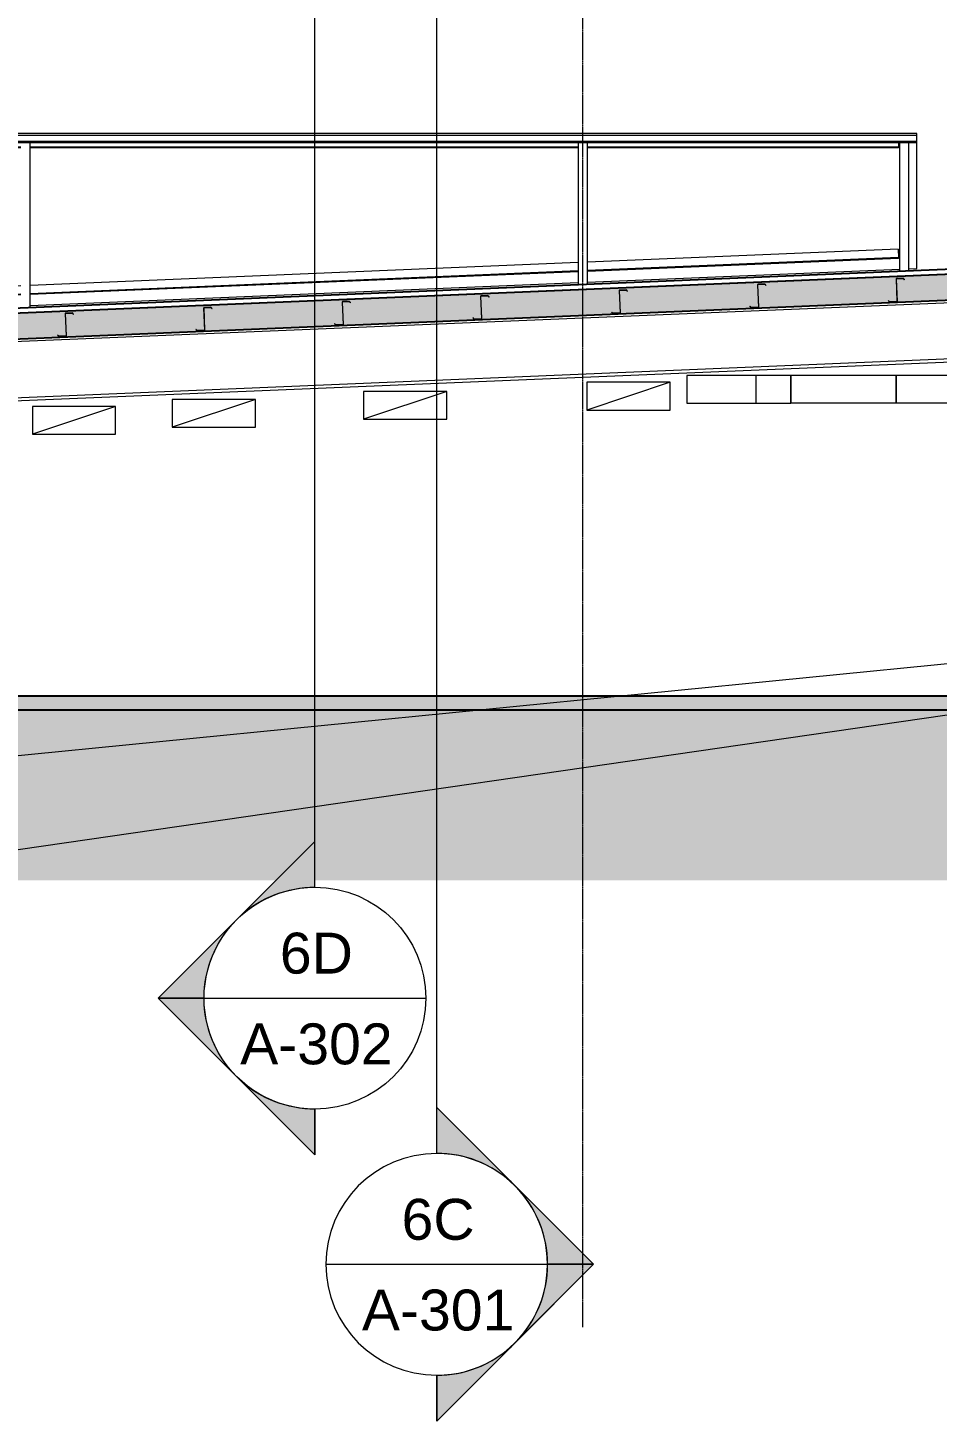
# Model space of a CAD drawing. Header units: inches. Extents: x -23445 to -52, y -314 to 853.
# Drawn here: x -4957 to -4563, y -314 to 289 of the extents above; entities that cross this region are included whole.
import ezdxf

# ---------------------------------------------------------------- set-up
doc = ezdxf.new("R2010")
doc.units = ezdxf.units.IN
doc.header["$MEASUREMENT"] = 0
doc.linetypes.add('Grid Line 1_2_', pattern=[0.8749999999999999, 0.4999999999999999, -0.125, 0.125, -0.125])
for name, color, linetype, lineweight in [('A-ANNO-IDEN', 131, 'Continuous', 9), ('A-CLNG', 13, 'Continuous', 9), ('A-CLNG-PATT', 13, 'Continuous', 9), ('A-FLOR', 192, 'Continuous', 9), ('A-FLOR-LEVL', 51, 'Continuous', 9), ('A-FLOR-PATT', 8, 'Continuous', 25), ('A-ROOF', 132, 'Continuous', 9), ('A-WALL', 113, 'Continuous', 9), ('C-TOPO', 7, 'Continuous', 9), ('G-ANNO-SYMB', 111, 'Continuous', 9), ('M-HVAC-DUCT', 70, 'Continuous', 9), ('M-HVAC-DUCT-ANNO', 70, 'Continuous', 9), ('S-BEAM', 12, 'Continuous', 9), ('S-COLS', 52, 'Continuous', 9), ('S-GRID', 1, 'Continuous', 9)]:
    doc.layers.add(name, color=color, linetype=linetype, lineweight=lineweight)
doc.styles.add('Arial_2', font='arial.ttf', dxfattribs={"height": 17.70359281437124})
pattern_1 = [(45, (-5053.144, 67.247), (-19.00703027829439, 19.0070302782944), []), (45, (-5053.144, 96.04700000000001), (-19.00703027829439, 19.0070302782944), [])]

# ---------------------------------------------------------------- blocks, each defined once
blk = doc.blocks.new('Struct_Xcel_Sports Complex_rvt-5-Building Section - East_West looking South _ Fieldhouse')
at = {"layer": 'A-FLOR-PATT', "lineweight": 9}
h = blk.add_hatch(dxfattribs=at)
h.set_pattern_fill('FP_71', style=0, pattern_type=2)
h.set_pattern_definition([(49.99999999999999, (-5053.144, 67.247), (55.08540092433552, -4.819842010399984), [5.76, -63.36]), (355, (-5053.144, 67.247), (-10.65568887076341, 57.76853117995548), [4.608000000000001, -50.688]), (100.451, (-5048.553, 66.846), (44.42946763329039, 52.94866132228842), [4.895, -53.848]), (46.184, (-5053.144, 82.60700000000001), (81.96444173651602, -12.71212223907837), [8.64, -95.04]), (96.636, (-5046.314, 81.548), (71.78149636030851, 74.81237833590787), [7.343, -80.77199999999999]), (351.184, (-5053.144, 82.60700000000001), (71.78194683429966, 74.81243234033883), [6.912000000000001, -76.032]), (21, (-5045.464, 78.767), (45.84207144938917, -30.92146111083851), [5.76, -63.36]), (326, (-5045.464, 78.767), (18.68706418402729, 55.69147629738364), [4.608000000000001, -50.688]), (71.45100000000001, (-5041.644, 76.19), (64.52890835799828, 24.77010932808051), [4.895, -53.848]), (37.50000000000001, (-5053.144, 67.247), (0.933894640541661, 25.56681620382889), [2.534, -47.53899999999999, 2.534, -48.922, -50.88]), (37.50000000000001, (-5053.144, 67.247), (0.933894640541661, 25.56681620382889), [-101.53, 2.534, -48.346]), (7.499999999999999, (-5053.144, 67.247), (20.20403996418253, 30.29130269773347), [2.534, -26.803, 2.534, -46.387, -19.392]), (7.499999999999999, (-5053.144, 67.247), (20.20403996418253, 30.29130269773347), [-78.259, 2.534, -16.858]), (327.5, (-5070.27, 67.247), (40.99778450279307, -1.732402627145404), [2.534, -16.666, 2.534, -57.37, -79.488]), (327.5, (-5070.27, 67.247), (40.99778450279307, -1.732402627145404), [-79.104, 2.534, -76.954]), (317.5, (-5077.95, 67.247), (44.78888311775997, 7.687838582048734), [2.534, -22.426, 2.534, -37.248, -56.448]), (317.5, (-5077.95, 67.247), (44.78888311775997, 7.687838582048734), [-64.742, 2.534, -53.91399999999999])])
h.paths.add_polyline_path([(24152.18500625958, -5.999999999999317), (26272.89022535242, -5.999999999999317), (26272.89022535242, 0), (22066.14022535249, 0), (22066.14022535249, -5.999999999999317), (23875.71100625957, -5.999999999999317)], flags=0)
at = {"layer": 'A-FLOR', "color": 250, "lineweight": 25}
for p, q in [((26272.89022535242, 0), (22066.14022535249, 0)), ((22066.14022535249, -5.999999999999999), (26272.89022535242, -5.999999999999999))]:
    blk.add_line(p, q, dxfattribs=at)
blk = doc.blocks.new('W-Wide Flange - 2_-3_ deep-1401636-Building Section - East_West looking South _ Fieldhouse')
at = {"layer": 'S-BEAM'}
for p, q in [((22084.19640942963, 144.0769256014735), (22780.63922535237, 173.0953762649185)), ((22084.19640942963, 144.0769256014735), (22084.15041165146, 145.1808722777386)), ((22085.20719905524, 119.8179745867912), (22780.63922535237, 148.7943090158357)), ((22085.26381659605, 118.4591536073856), (22780.63922535237, 147.4331289722297)), ((22084.23346061443, 143.1876971664213), (22084.19640942963, 144.0769256014735)), ((22085.17014787045, 120.7072030218434), (22084.23346061443, 143.1876971664213)), ((22085.20719905524, 119.8179745867912), (22085.17014787045, 120.7072030218434)), ((22085.26381659605, 118.4591536073856), (22085.20719905524, 119.8179745867912))]:
    blk.add_line(p, q, dxfattribs=at)
blk = doc.blocks.new('Girt_C - 8_D-1405601-Building Section - East_West looking South _ Fieldhouse')
at = {"layer": 'S-BEAM'}
for p, q in [((22072.7652253524, 241.296875000103), (22068.95272535252, 241.296875000103)), ((22067.90208445955, 241.1093750001016), (22067.90208445955, 241.2026221351871)), ((22067.90208445955, 240.8263715670162), (22067.90208445955, 241.1093750001016)), ((22071.68522535232, 237.7968750001014), (22311.89022535241, 237.7968750001014)), ((22311.89022535241, 237.3147842928365), (22071.68522535232, 237.3147842928365)), ((22315.89022535241, 237.7968750001014), (22553.14022535241, 237.7968750001014)), ((22553.14022535241, 237.3147842928364), (22315.89022535241, 237.3147842928365)), ((22557.14022535241, 237.7968750001014), (22691.76522535241, 237.7968750001014)), ((22691.76522535241, 237.3147842928364), (22557.14022535241, 237.3147842928364)), ((22691.76522535241, 239.4558058261849), (22691.76522535241, 237.7968750001014)), ((22691.76522535241, 237.7968750001014), (22691.76522535241, 237.3147842928364))]:
    blk.add_line(p, q, dxfattribs=at)
blk = doc.blocks.new('Girt_C - 8_D-1405602-Building Section - East_West looking South _ Fieldhouse')
at = {"layer": 'S-BEAM'}
for p, q in [((22691.5998441478, 193.4349938340947), (22557.14022535241, 187.8325097176197)), ((22691.5998441478, 193.434993834094), (22691.60764987493, 193.2476563828892)), ((22691.60764987493, 193.2476563828892), (22691.74555105429, 189.9380280782706)), ((22553.14022535241, 187.6658430509543), (22315.89022535241, 177.7804263842877)), ((22557.14022535241, 184.3294728406924), (22691.74555105429, 189.9380280782706)), ((22691.76562075303, 189.4563553084118), (22557.14022535241, 183.8469638333859)), ((22691.74555105429, 189.9380280782706), (22691.76562075303, 189.4563553084118)), ((22315.87446744607, 174.2767329279281), (22553.14022535241, 184.1628061740257)), ((22553.14022535241, 183.6802971667192), (22315.87486375481, 173.7942404334858)), ((22311.89022535241, 177.6137597176203), (22071.67485119246, 167.604785794288)), ((22071.67771726692, 164.1018683371302), (22311.90494375957, 174.1113361076573)), ((22311.90494375957, 173.6288271003508), (22071.6781120406, 163.6193757787268))]:
    blk.add_line(p, q, dxfattribs=at)
blk = doc.blocks.new('Girt_Z - 10_D-V191-Building Section - East_West looking South _ Fieldhouse')
at = {"layer": 'S-BEAM', "lineweight": 15}
for p, q in [((22690.73957785752, 180.5317517642919), (22691.14027420054, 170.9150395316995)), ((22691.25735775737, 170.732311825401), (22690.84885690143, 180.5363323680285)), ((22693.8540629838, 180.8491846677222), (22690.91910958159, 180.7268949426302)), ((22690.9207970303, 180.6174953505892), (22693.80765813986, 180.7377812301545)), ((22693.80765813986, 180.7377812301545), (22694.27886724577, 180.221487105489)), ((22694.35965388923, 180.2952191125322), (22693.8540629838, 180.8491846677222)), ((22694.27886724577, 180.221487105489), (22694.35965388923, 180.2952191125322)), ((22687.46047937371, 171.2195062992305), (22687.37969273025, 171.1457742921874)), ((22687.37969273025, 171.1457742921874), (22687.88528363569, 170.5918087369974)), ((22687.93168847962, 170.7032121745651), (22687.46047937371, 171.2195062992305)), ((22687.88528363569, 170.5918087369974), (22691.25735775737, 170.732311825401)), ((22691.06955896019, 170.8339567779223), (22687.93168847962, 170.7032121745651))]:
    blk.add_line(p, q, dxfattribs=at)
for centre, radius, start, end in [((22690.92691530872, 180.5395574914255), 0.1874999999984359, 92.38594402969582, 182.3859440303869), ((22690.9269404919, 180.5395858509648), 0.07815134197464949, 94.50866165067437, 182.3859440303961), ((22691.06216324113, 170.9117849083908), 0.07817873465977615, 275.4283057392703, 2.385944029047335)]:
    blk.add_arc(centre, radius, start, end, dxfattribs=at)
blk = doc.blocks.new('Girt_Z - 10_D-V192-Building Section - East_West looking South _ Fieldhouse')
at = {"layer": 'S-BEAM'}
h = blk.add_hatch(dxfattribs=at)
h.set_pattern_fill('FP_59', color=256, style=0, pattern_type=2)
h.set_pattern_definition(pattern_1)
h.paths.add_polyline_path([(22627.93729925014, 168.0939760542665), (22631.30937337183, 168.2344791426708), (22631.12157457465, 168.3361240951918), (22627.98370409407, 168.2053794918353), (22627.51249498817, 168.7216736165002), (22627.43170834471, 168.6479416094568)], flags=0)
h.paths.add_polyline_path([(22631.30937337183, 168.2344791426708), (22630.90087251589, 178.0384996852979), (22630.79159347197, 178.0339190815613), (22631.192289815, 168.4172068489694)], flags=0)
h.paths.add_polyline_path([(22634.33088286023, 177.723654422758), (22634.41166950369, 177.7973864298014), (22633.90607859825, 178.3513519849917), (22630.97112519605, 178.2290622598997), (22630.97281264476, 178.1196626678583), (22633.85967375432, 178.2399485474236)], flags=0)
at = {"layer": 'S-BEAM', "lineweight": 15}
for p, q in [((22630.79159347197, 178.0339190815613), (22631.192289815, 168.4172068489689)), ((22631.30937337183, 168.2344791426704), (22630.90087251589, 178.0384996852979)), ((22633.90607859825, 178.3513519849916), (22630.97112519605, 178.2290622598996)), ((22630.97281264476, 178.1196626678585), (22633.85967375432, 178.2399485474238)), ((22633.85967375432, 178.2399485474238), (22634.33088286023, 177.7236544227584)), ((22634.41166950369, 177.7973864298016), (22633.90607859825, 178.3513519849916)), ((22634.33088286023, 177.7236544227584), (22634.41166950369, 177.7973864298016)), ((22627.51249498817, 168.7216736164999), (22627.43170834471, 168.6479416094568)), ((22627.43170834471, 168.6479416094568), (22627.93729925014, 168.0939760542668)), ((22627.98370409408, 168.2053794918345), (22627.51249498817, 168.7216736164999)), ((22627.93729925014, 168.0939760542668), (22631.30937337183, 168.2344791426704)), ((22631.12157457465, 168.3361240951916), (22627.98370409408, 168.2053794918345))]:
    blk.add_line(p, q, dxfattribs=at)
for centre, radius, start, end in [((22630.97893092318, 178.0417248086949), 0.1874999999984359, 92.38594402969582, 182.3859440303869), ((22630.97895610636, 178.0417531682342), 0.07815134197464949, 94.50866165067603, 182.3859440303961), ((22631.11417885559, 168.4139522256602), 0.07817873465977615, 275.4283057392703, 2.385944029047335)]:
    blk.add_arc(centre, radius, start, end, dxfattribs=at)
blk = doc.blocks.new('Girt_Z - 10_D-V193-Building Section - East_West looking South _ Fieldhouse')
at = {"layer": 'S-BEAM', "lineweight": 15}
for p, q in [((22570.84360908643, 175.5360863988308), (22571.24430542946, 165.9193741662383)), ((22571.36138898629, 165.7366464599398), (22570.95288813035, 175.5406670025673)), ((22573.95809421271, 175.853519302261), (22571.0231408105, 175.731229577169)), ((22571.02482825921, 175.621829985128), (22573.91168936878, 175.7421158646933)), ((22573.91168936878, 175.7421158646933), (22574.38289847469, 175.2258217400278)), ((22574.46368511815, 175.299553747071), (22573.95809421271, 175.853519302261)), ((22574.38289847469, 175.2258217400278), (22574.46368511815, 175.299553747071)), ((22567.56451060263, 166.2238409337693), (22567.48372395916, 166.1501089267261)), ((22567.48372395916, 166.1501089267261), (22567.9893148646, 165.5961433715362)), ((22568.03571970853, 165.7075468091039), (22567.56451060263, 166.2238409337693)), ((22567.9893148646, 165.5961433715362), (22571.36138898629, 165.7366464599398)), ((22571.1735901891, 165.838291412461), (22568.03571970853, 165.7075468091039))]:
    blk.add_line(p, q, dxfattribs=at)
for centre, radius, start, end in [((22571.03094653763, 175.5438921259643), 0.1874999999984359, 92.38594402969582, 182.3859440303959), ((22571.03097172082, 175.5439204855036), 0.07815134197101466, 94.50866164822588, 182.3859440303747), ((22571.16619447005, 165.9161195429296), 0.0781787346586504, 275.4283057379631, 2.385944030369768)]:
    blk.add_arc(centre, radius, start, end, dxfattribs=at)
blk = doc.blocks.new('Girt_Z - 10_D-V194-Building Section - East_West looking South _ Fieldhouse')
at = {"layer": 'S-BEAM'}
h = blk.add_hatch(dxfattribs=at)
h.set_pattern_fill('FP_59', color=256, style=0, pattern_type=2)
h.set_pattern_definition(pattern_1)
h.paths.add_polyline_path([(22508.04133047906, 163.0983106888061), (22511.41340460075, 163.2388137772097), (22511.22560580357, 163.3404587297307), (22508.08773532299, 163.2097141263743), (22507.61652621709, 163.7260082510391), (22507.53573957362, 163.6522762439957)], flags=0)
h.paths.add_polyline_path([(22511.41340460075, 163.2388137772097), (22511.00490374481, 173.0428343198375), (22510.89562470089, 173.0382537161009), (22511.29632104392, 163.4215414835083)], flags=0)
h.paths.add_polyline_path([(22514.43491408915, 172.7279890572976), (22514.51570073261, 172.801721064341), (22514.01010982717, 173.3556866195306), (22511.07515642497, 173.2333968944393), (22511.07684387367, 173.1239973023978), (22513.96370498324, 173.2442831819631)], flags=0)
at = {"layer": 'S-BEAM', "lineweight": 15}
for p, q in [((22510.89562470089, 173.0382537161001), (22511.29632104392, 163.4215414835077)), ((22511.41340460075, 163.2388137772092), (22511.00490374481, 173.0428343198367)), ((22514.01010982717, 173.3556866195304), (22511.07515642496, 173.2333968944384)), ((22511.07684387367, 173.1239973023974), (22513.96370498324, 173.2442831819627)), ((22513.96370498324, 173.2442831819627), (22514.43491408915, 172.7279890572972)), ((22514.51570073261, 172.8017210643404), (22514.01010982717, 173.3556866195304)), ((22514.43491408915, 172.7279890572972), (22514.51570073261, 172.8017210643404)), ((22507.61652621709, 163.7260082510388), (22507.53573957362, 163.6522762439956)), ((22507.53573957362, 163.6522762439956), (22508.04133047906, 163.0983106888056)), ((22508.08773532299, 163.2097141263733), (22507.61652621709, 163.7260082510388)), ((22508.04133047906, 163.0983106888056), (22511.41340460075, 163.2388137772092)), ((22511.22560580356, 163.3404587297305), (22508.08773532299, 163.2097141263733))]:
    blk.add_line(p, q, dxfattribs=at)
for centre, radius, start, end in [((22511.08296215209, 173.0460594432337), 0.1874999999984359, 92.38594402969582, 182.3859440303869), ((22511.08298733528, 173.046087802773), 0.07815134197101466, 94.50866164822597, 182.3859440303963), ((22511.21821008451, 163.418286860199), 0.0781787346586504, 275.4283057379612, 2.385944030369768)]:
    blk.add_arc(centre, radius, start, end, dxfattribs=at)
blk = doc.blocks.new('Girt_Z - 10_D-V195-Building Section - East_West looking South _ Fieldhouse')
at = {"layer": 'S-BEAM', "lineweight": 15}
for p, q in [((22450.94764031535, 170.5404210333696), (22451.34833665838, 160.9237088007771)), ((22451.46542021521, 160.7409810944786), (22451.05691935927, 170.5450016371061)), ((22454.06212544163, 170.8578539367998), (22451.12717203942, 170.7355642117078)), ((22451.12885948813, 170.6261646196668), (22454.0157205977, 170.7464504992321)), ((22454.0157205977, 170.7464504992321), (22454.48692970361, 170.2301563745666)), ((22454.56771634707, 170.3038883816098), (22454.06212544163, 170.8578539367998)), ((22454.48692970361, 170.2301563745666), (22454.56771634707, 170.3038883816098)), ((22447.66854183155, 161.2281755683082), (22447.58775518808, 161.154443561265)), ((22447.58775518808, 161.154443561265), (22448.09334609352, 160.600478006075)), ((22448.13975093745, 160.7118814436427), (22447.66854183155, 161.2281755683082)), ((22448.09334609352, 160.600478006075), (22451.46542021521, 160.7409810944786)), ((22451.27762141802, 160.8426260469999), (22448.13975093745, 160.7118814436427))]:
    blk.add_line(p, q, dxfattribs=at)
for centre, radius, start, end in [((22451.13497776655, 170.5482267605031), 0.1874999999984359, 92.38594402969582, 182.3859440303959), ((22451.13500294974, 170.5482551200424), 0.07815134197101466, 94.50866164822588, 182.3859440303747), ((22451.27022569897, 160.9204541774684), 0.0781787346586504, 275.4283057379631, 2.385944030369768)]:
    blk.add_arc(centre, radius, start, end, dxfattribs=at)
blk = doc.blocks.new('Girt_Z - 10_D-V196-Building Section - East_West looking South _ Fieldhouse')
at = {"layer": 'S-BEAM'}
h = blk.add_hatch(dxfattribs=at)
h.set_pattern_fill('FP_59', color=256, style=0, pattern_type=2)
h.set_pattern_definition(pattern_1)
h.paths.add_polyline_path([(22388.14536170798, 158.1026453233442), (22391.51743582966, 158.2431484117478), (22391.32963703249, 158.3447933642695), (22388.19176655191, 158.2140487609123), (22387.72055744601, 158.7303428855772), (22387.63977080254, 158.6566108785345)], flags=0)
h.paths.add_polyline_path([(22391.51743582966, 158.2431484117478), (22391.10893497373, 168.0471689543756), (22390.99965592981, 168.0425883506397), (22391.40035227283, 158.4258761180464)], flags=0)
h.paths.add_polyline_path([(22394.53894531807, 167.7323236918357), (22394.61973196153, 167.8060556988791), (22394.11414105609, 168.3600212540694), (22391.17918765388, 168.2377315289774), (22391.18087510259, 168.1283319369366), (22394.06773621216, 168.2486178165012)], flags=0)
at = {"layer": 'S-BEAM', "lineweight": 15}
for p, q in [((22390.99965592981, 168.042588350639), (22391.40035227283, 158.4258761180465)), ((22391.51743582966, 158.243148411748), (22391.10893497373, 168.0471689543755)), ((22394.11414105609, 168.3600212540692), (22391.17918765388, 168.2377315289772)), ((22391.18087510259, 168.1283319369361), (22394.06773621216, 168.2486178165015)), ((22394.06773621216, 168.2486178165015), (22394.53894531807, 167.732323691836)), ((22394.61973196153, 167.8060556988792), (22394.11414105609, 168.3600212540692)), ((22394.53894531807, 167.732323691836), (22394.61973196153, 167.8060556988792)), ((22387.72055744601, 158.7303428855775), (22387.63977080254, 158.6566108785344)), ((22387.63977080254, 158.6566108785344), (22388.14536170798, 158.1026453233444)), ((22388.19176655191, 158.2140487609121), (22387.72055744601, 158.7303428855775)), ((22388.14536170798, 158.1026453233444), (22391.51743582966, 158.243148411748)), ((22391.32963703248, 158.3447933642693), (22388.19176655191, 158.2140487609121))]:
    blk.add_line(p, q, dxfattribs=at)
for centre, radius, start, end in [((22391.18699338101, 168.0503940777725), 0.1874999999984359, 92.38594402969582, 182.3859440303869), ((22391.1870185642, 168.0504224373118), 0.07815134197101466, 94.50866164822433, 182.3859440303963), ((22391.32224131342, 158.4226214947378), 0.0781787346586504, 275.4283057379612, 2.385944030369768)]:
    blk.add_arc(centre, radius, start, end, dxfattribs=at)
blk = doc.blocks.new('Girt_Z - 10_D-1390502-Building Section - East_West looking South _ Fieldhouse')
at = {"layer": 'S-BEAM', "lineweight": 15}
for p, q in [((22331.05167154427, 165.5447556679084), (22331.45236788729, 155.9280434353159)), ((22331.56945144412, 155.7453157290174), (22331.16095058819, 165.5493362716449)), ((22334.16615667055, 165.8621885713386), (22331.23120326834, 165.7398988462466)), ((22331.23289071705, 165.6304992542056), (22334.11975182662, 165.7507851337709)), ((22334.11975182662, 165.7507851337709), (22334.59096093252, 165.2344910091054)), ((22334.67174757599, 165.3082230161486), (22334.16615667055, 165.8621885713386)), ((22334.59096093252, 165.2344910091054), (22334.67174757599, 165.3082230161486)), ((22327.77257306047, 156.232510202847), (22327.691786417, 156.1587781958038)), ((22327.691786417, 156.1587781958038), (22328.19737732244, 155.6048126406138)), ((22328.24378216637, 155.7162160781815), (22327.77257306047, 156.232510202847)), ((22328.19737732244, 155.6048126406138), (22331.56945144412, 155.7453157290174)), ((22331.38165264694, 155.8469606815387), (22328.24378216637, 155.7162160781815))]:
    blk.add_line(p, q, dxfattribs=at)
for centre, radius, start, end in [((22331.23900899547, 165.5525613950419), 0.1874999999984359, 92.38594402969582, 182.3859440303956), ((22331.23903417866, 165.5525897545812), 0.07815134197101466, 94.50866164822588, 182.3859440303747), ((22331.37425692788, 155.9247888120072), 0.0781787346586504, 275.4283057379613, 2.38594403039141)]:
    blk.add_arc(centre, radius, start, end, dxfattribs=at)
blk = doc.blocks.new('Rectangular Elbow - Radius - 1 W-1459285-Building Section - East_West looking South _ Fieldhouse')
at = {"layer": 'M-HVAC-DUCT'}
for p, q in [((22630.20272535221, 138.8203181467403), (22600.20272535221, 138.8203181467403)), ((22600.20272535221, 138.8203181467403), (22600.20272535221, 126.8203181467403)), ((22630.20272535221, 126.8203181467403), (22630.20272535221, 138.8203181467403)), ((22645.20272535221, 138.8203181467403), (22630.20272535221, 138.8203181467403)), ((22645.20272535221, 138.8203181467403), (22645.20272535221, 126.8203181467403)), ((22600.20272535221, 126.8203181467403), (22630.20272535221, 126.8203181467403)), ((22630.20272535221, 126.8203181467403), (22645.20272535221, 126.8203181467403))]:
    blk.add_line(p, q, dxfattribs=at)
blk = doc.blocks.new('Rectangular Elbow - Radius - 1 W-V211-Building Section - East_West looking South _ Fieldhouse')
at = {"layer": 'M-HVAC-DUCT'}
for p, q in [((22690.76522535243, 126.8203181467403), (22690.76522535243, 138.8203181467403)), ((22735.76522535243, 138.8203181467403), (22690.76522535243, 138.8203181467403)), ((22735.76522535243, 126.820318146741), (22735.76522535243, 138.820318146741)), ((22735.76522535243, 138.8203181467403), (22735.76522535243, 126.8203181467403)), ((22735.76522535243, 126.8203181467403), (22690.76522535243, 126.8203181467403))]:
    blk.add_line(p, q, dxfattribs=at)
blk = doc.blocks.new('Section - Section Head - Filled-1526-Building Section - East_West looking South _ Fieldhouse')
at = {"layer": 'G-ANNO-SYMB'}
h = blk.add_hatch(color=256, dxfattribs=at)
edge = h.paths.add_edge_path(flags=0)
edge.add_line((22906.36451102587, -210.3516792933649), (22874.15560031259, -178.1427685800909))
edge.add_line((22874.15560031259, -178.1427685800909), (22874.15560031259, -197.9625483920721))
edge.add_arc((22874.15560031259, -246.0250195739995), 48.06247118192778, 47.92160497537708, 90.0000000000004, ccw=False)
h = blk.add_hatch(color=256, dxfattribs=at)
edge = h.paths.add_edge_path(flags=0)
edge.add_arc((22874.15560031259, -246.0250195739998), 47.99999999999991, -1.1368683772161603e-13, 44.99999999999852, ccw=False)
edge.add_line((22922.15560031259, -246.0250195739996), (22942.0378513065, -246.0250195739996))
edge.add_line((22942.0378513065, -246.0250195739996), (22908.09672580955, -212.0838940770454))
h = blk.add_hatch(color=256, dxfattribs=at)
edge = h.paths.add_edge_path(flags=0)
edge.add_line((22908.09672580955, -279.9661450709538), (22942.0378513065, -246.0250195739996))
edge.add_line((22942.0378513065, -246.0250195739996), (22922.15560031259, -246.0250195739996))
edge.add_arc((22874.15560031259, -246.0250195739993), 48.00000000000296, 314.9999999999999, 359.9999999999997, ccw=False)
h = blk.add_hatch(color=256, dxfattribs=at)
edge = h.paths.add_edge_path(flags=0)
edge.add_arc((22874.15560031259, -246.025019574), 48.06247118192715, 269.9999999999998, 312.0783950246225, ccw=False)
edge.add_line((22874.15560031259, -294.0874907559271), (22874.15560031259, -313.9072705679083))
edge.add_line((22874.15560031259, -313.9072705679083), (22906.36451102587, -281.6983598546342))
for p, q in [((22942.0378513065, -246.0250195739996), (22874.15560031259, -178.1427685800914)), ((22874.15560031259, -198.0250195739998), (22874.15560031259, -178.1427685800914)), ((22874.15560031259, -197.9625483920721), (22874.15560031259, -178.1427685800909)), ((22874.15560031259, -178.1427685800909), (22906.36451102587, -210.3516792933649)), ((22908.09672580955, -212.0838940770454), (22942.0378513065, -246.0250195739996)), ((22942.0378513065, -246.0250195739996), (22874.15560031259, -313.9072705679082)), ((22942.0378513065, -246.0250195739996), (22908.09672580955, -279.9661450709538)), ((22922.15560031259, -246.0250195739996), (22942.0378513065, -246.0250195739996)), ((22942.0378513065, -246.0250195739996), (22922.15560031259, -246.0250195739996)), ((22906.36451102587, -281.6983598546342), (22874.15560031259, -313.9072705679083)), ((22874.15560031259, -294.0250195739998), (22874.15560031259, -313.9072705679082)), ((22874.15560031259, -313.9072705679083), (22874.15560031259, -294.0874907559271))]:
    blk.add_line(p, q, dxfattribs=at)
for centre, radius, start, end in [((22874.15560031259, -246.0250195739998), 48.00000000000009, 90.00000000000011, 269.9999999999997), ((22874.15560031259, -246.0250195739995), 48.06247118192778, 47.92160497537667, 90), ((22874.15560031259, -246.0250195739998), 48.00000000000004, 269.9999999999997, 90.00000000000006), ((22874.15560031259, -246.0250195739998), 47.99999999999991, 359.9999999999996, 44.99999999999815), ((22874.15560031259, -246.0250195739993), 48.00000000000296, 314.9999999999995, 359.9999999999994), ((22874.15560031259, -246.025019574), 48.06247118192715, 269.9999999999994, 312.0783950246221)]:
    blk.add_arc(centre, radius, start, end, dxfattribs=at)

msp = doc.modelspace()

# ---------------------------------------------------------------- hatches: boundary and pattern name
at = {"layer": 'A-CLNG-PATT'}
h = msp.add_hatch(dxfattribs=at)
h.set_pattern_fill('FP_66', color=256, style=0, pattern_type=2)
h.set_pattern_definition([(161.57, (-5052.184, 68.207), (-7.680223697288786, -0.0009795936816989759), [0, -54.643, 6.067, 0]), (18.43, (-5054.104, 68.207), (-7.680223697288786, 0.00097959368169942), [0, -54.643, 6.067, 0]), (108.43, (-5052.184, 68.207), (3.838295292656201, -19.20136532245489), [18.21099999999999, -42.49899999999999]), (71.57, (-5054.104, 68.207), (3.838295292656203, 19.20136532245489), [18.211, -42.499])])
h.paths.add_polyline_path([(-5209.828303621245, 144.2420885976287), (-4472.557681597562, 174.9616978486151), (-4472.557681597562, 186.0963507788474), (-5209.828303621245, 155.3767415278603), (-5209.828303621245, 154.6459206600277)], flags=0)
at = {"layer": 'C-TOPO'}
h = msp.add_hatch(dxfattribs=at)
h.set_pattern_fill('FP_61', color=256, style=0, pattern_type=2)
h.set_pattern_definition([(0, (-5053.144, 67.247), (48, 48), [48, -48]), (0, (-5053.144, 85.24700000000001), (48, 48), [48, -48]), (0, (-5053.144, 103.247), (48, 48), [48, -48]), (90, (-5047.144, 109.247), (-48, 48), [48, -48]), (90, (-5029.144, 109.247), (-48, 48), [48, -48]), (90, (-5011.144, 109.247), (-48, 48), [48, -48])])
h.paths.add_polyline_path([(-4416.057681597646, -79.72007933997246), (-907.4709006904814, -79.72007933997246), (-907.4709006904814, 0), (-984.5576815976201, -3.055902197957038e-10), (-984.5576815976201, -35.99999999999999), (-963.0576815976347, -35.99999999999999), (-963.0576815976347, -59.99999999999999), (-1047.057681597635, -59.99999999999999), (-1047.057681597635, -35.99999999999999), (-998.557681597631, -35.99999999999999), (-998.557681597631, -5.999999999999317), (-1534.182681597635, -5.999999999999317), (-1534.182681597635, -12), (-1511.057681597638, -12), (-1511.057681597638, -35.99999999999999), (-1649.057681597638, -35.99999999999999), (-1649.057681597638, -12), (-1615.932681597635, -12), (-1615.932681597635, -5.999999999999317), (-1883.182681597631, -5.999999999999317), (-1883.182681597631, -12), (-1800.557681597638, -12), (-1800.557681597638, -35.99999999999999), (-1938.557681597638, -35.99999999999999), (-1938.557681597638, -12), (-1964.307681597635, -12), (-1964.307681597635, -5.999999999999317), (-5205.307681597566, -5.999999999999317), (-5205.307681597566, -35.99999999999999), (-5136.307681597355, -35.99999999999999), (-5136.307681597355, -59.99999999999999), (-5256.307681597355, -59.99999999999999), (-5256.307681597355, -35.99999999999999), (-5215.307681597558, -35.99999999999999), (-5215.307681597558, -3.055902197957038e-10), (-5288.212681597455, 0), (-5288.212681597455, -79.72007933997246), (-4501.632900690482, -79.72007933997246)], flags=0)
h.paths.add_polyline_path([(-2517.557681597638, -35.99999999999999), (-2517.557681597638, -12), (-2379.557681597638, -12), (-2379.557681597638, -35.99999999999999), (-2428.077900690481, -35.99999999999999)], flags=0)
h.paths.add_polyline_path([(-4416.057681597646, -35.99999999999999), (-4536.057681597646, -35.99999999999999), (-4536.057681597646, -12), (-4416.057681597646, -12)], flags=0)
h.paths.add_polyline_path([(-3675.557681597642, -35.99999999999999), (-3675.557681597642, -12), (-3537.557681597642, -12), (-3537.557681597642, -35.99999999999999), (-3672.210900690483, -35.99999999999999)], flags=0)
h.paths.add_polyline_path([(-4254.557681597642, -35.99999999999999), (-4254.557681597642, -12), (-4116.557681597638, -12), (-4116.557681597638, -35.99999999999999), (-4225.15890069048, -35.99999999999999)], flags=0)
h.paths.add_polyline_path([(-2090.057681597638, -35.99999999999999), (-2228.057681597638, -35.99999999999999), (-2228.057681597638, -12), (-2090.057681597638, -12)], flags=0)
h.paths.add_polyline_path([(-1359.557681597638, -35.99999999999999), (-1359.557681597638, -12), (-1221.557681597638, -12), (-1221.557681597638, -35.99999999999999), (-1347.721089849452, -35.99999999999999)], flags=0)
h.paths.add_polyline_path([(-3948.684900690481, -35.99999999999999), (-3965.057681597642, -35.99999999999999), (-3965.057681597642, -12), (-3827.057681597642, -12), (-3827.057681597642, -35.99999999999999)], flags=0)
h.paths.add_polyline_path([(-3248.057681597638, -35.99999999999999), (-3386.057681597638, -35.99999999999999), (-3386.057681597638, -12), (-3248.057681597638, -12)], flags=0)
h.paths.add_polyline_path([(-2669.057681597642, -35.99999999999999), (-2807.057681597642, -35.99999999999999), (-2807.057681597642, -12), (-2669.057681597642, -12)], flags=0)
h.paths.add_polyline_path([(-3096.557681597642, -35.99999999999999), (-3096.557681597642, -12), (-2958.557681597642, -12), (-2958.557681597642, -35.99999999999999)], flags=0)

# ---------------------------------------------------------------- linework, layer by layer
at = {"layer": 'A-ANNO-IDEN', "color": 153}
for p, q in [((-4450.973508819829, 24.54243091618167), (-5318.178027852678, -61.16881421647235)), ((-4438.667866658827, 9.140214359437378), (-5318.178027852678, -118.3071046745109))]:
    msp.add_line(p, q, dxfattribs=at)
at = {"layer": 'A-CLNG', "lineweight": 25}
for p, q in [((-4472.807681597391, 186.0859341121876), (-5209.828303621245, 155.3767415278603)), ((-5209.828303621245, 144.2420885976277), (-4472.807681597391, 174.951281181955))]:
    msp.add_line(p, q, dxfattribs=at)
at = {"layer": 'A-FLOR-LEVL', "linetype": 'Grid Line 1_2_'}
msp.add_line((-5524.488876057319, 0), (-100.0385853263942, 0), dxfattribs=at)
at = {"layer": 'A-ROOF', "lineweight": 25}
for p, q in [((-4460.745181599716, 188.7204819703666), (-5276.557681598122, 154.7282944704301)), ((-5276.557681598122, 152.7265591121861), (-4460.745181599716, 186.7187466121225))]:
    msp.add_line(p, q, dxfattribs=at)
at = {"layer": 'A-WALL'}
for p, q in [((-4571.682681597642, 243.5000000000036), (-5214.120181597671, 243.5000000000036)), ((-4571.682681597642, 242.6876794211166), (-5198.620181597664, 242.6876794211166)), ((-4571.682681597646, 185.0989538162741), (-4571.682681597642, 243.5000000000036)), ((-4571.682681597642, 240.0000000000037), (-5198.620181597664, 240.0000000000037)), ((-4571.682681597642, 239.4558058261851), (-5198.164375771488, 239.4558058261851)), ((-4571.682681597642, 239.5000000000074), (-5198.120181597667, 239.5000000000074)), ((-4714.322450566149, 179.1556301092533), (-4579.165565277537, 184.7871669962788)), ((-4575.200002173093, 184.9523987922972), (-4571.682681597646, 185.0989538162741)), ((-4955.569190474045, 169.1036826130909), (-4718.293087015791, 178.9901869238514))]:
    msp.add_line(p, q, dxfattribs=at)
at = {"layer": 'G-ANNO-SYMB'}
for p, q in [((-4832.274287537362, -82.79948688786065), (-4832.274287537362, 592.8795793069728)), ((-4779.5939061319, -198.025019574), (-4779.5939061319, 495.0639421455541)), ((-4880.274287537377, -130.7994868878606), (-4784.274287537377, -130.7994868878606)), ((-4827.593906131915, -246.0250195739997), (-4731.593906131915, -246.0250195739997))]:
    msp.add_line(p, q, dxfattribs=at)
at = {"layer": 'M-HVAC-DUCT'}
for p, q in [((-4626.245181597846, 126.8203181467403), (-4626.245181597846, 138.8203181467403)), ((-4580.682681597624, 138.8203181467403), (-4626.245181597846, 138.8203181467403)), ((-4580.682681597624, 138.8203181467403), (-4580.682681597624, 126.8203181467403)), ((-4580.682681597624, 126.8203181467403), (-4626.245181597846, 126.8203181467403))]:
    msp.add_line(p, q, dxfattribs=at)
at = {"layer": 'M-HVAC-DUCT-ANNO'}
for p, q in [((-4678.557463500816, 135.8203181467411), (-4714.557463500816, 123.8203181467411)), ((-4714.557463500816, 135.8203181467411), (-4714.557463500816, 123.8203181467411)), ((-4678.557463500816, 135.8203181467411), (-4714.557463500816, 135.8203181467411)), ((-4678.557463500816, 123.8203181467411), (-4678.557463500816, 135.8203181467411)), ((-4858.057681597638, 128.3203181467402), (-4894.057681597638, 116.3203181467402)), ((-4894.057681597638, 128.3203181467402), (-4894.057681597638, 116.3203181467402)), ((-4858.057681597638, 128.3203181467402), (-4894.057681597638, 128.3203181467402)), ((-4858.057681597638, 116.3203181467402), (-4858.057681597638, 128.3203181467402)), ((-4775.245181597835, 131.8203181467402), (-4811.245181597835, 119.8203181467402)), ((-4811.245181597835, 131.8203181467402), (-4811.245181597835, 119.8203181467402)), ((-4775.245181597835, 131.8203181467402), (-4811.245181597835, 131.8203181467402)), ((-4775.245181597835, 119.8203181467402), (-4775.245181597835, 131.8203181467402)), ((-4918.557681597849, 125.3203181467401), (-4954.557681597849, 113.3203181467401)), ((-4954.557681597849, 125.3203181467401), (-4954.557681597849, 113.3203181467401)), ((-4918.557681597849, 125.3203181467401), (-4954.557681597849, 125.3203181467401)), ((-4918.557681597849, 113.3203181467401), (-4918.557681597849, 125.3203181467401)), ((-4714.557463500816, 123.8203181467411), (-4678.557463500816, 123.8203181467411)), ((-4894.057681597638, 116.3203181467402), (-4858.057681597638, 116.3203181467402)), ((-4811.245181597835, 119.8203181467402), (-4775.245181597835, 119.8203181467402)), ((-4954.557681597849, 113.3203181467401), (-4918.557681597849, 113.3203181467401))]:
    msp.add_line(p, q, dxfattribs=at)
at = {"layer": 'S-COLS'}
for p, q in [((-4955.557681597642, 168.1032944704525), (-4955.557681597642, 239.4558058261855)), ((-4718.307681597646, 239.4558058261855), (-4718.307681597646, 177.9887111371199)), ((-4714.307681597646, 178.1553778037862), (-4714.307681597646, 239.4558058261855)), ((-4579.182681597646, 239.4558058261855), (-4579.182681597646, 183.7855861371201)), ((-4575.182681597646, 183.9522528037871), (-4575.182681597646, 239.4558058261855)), ((-4579.182681597646, 181.783850778876), (-4579.182681597646, 181.6536424455105)), ((-4575.182681597646, 181.8203091121775), (-4575.182681597646, 181.9505174455423)), ((-4718.307681597646, 175.9869757788751), (-4718.307681597646, 175.8567674455109)), ((-4714.307681597646, 176.0234341121779), (-4714.307681597646, 176.1536424455421)), ((-4955.557681597642, 165.9713507788442), (-4955.557681597642, 166.1015591122077))]:
    msp.add_line(p, q, dxfattribs=at)
at = {"layer": 'S-GRID', "linetype": 'Grid Line 1_2_'}
msp.add_line((-4716.307681597846, -273.1608068449274), (-4716.307681597846, 671.8918076611269), dxfattribs=at)

# ---------------------------------------------------------------- block references
at = {"color": 170, "lineweight": 5}
msp.add_blockref('Struct_Xcel_Sports Complex_rvt-5-Building Section - East_West looking South _ Fieldhouse', (-27271.44790695006, 0), dxfattribs=at)
at = {"layer": 'G-ANNO-SYMB', "extrusion": (0, 0, -1)}
msp.add_blockref('Section - Section Head - Filled-1526-Building Section - East_West looking South _ Fieldhouse', (-18041.88131277523, 115.2255326861365), dxfattribs=at)
at = {"layer": 'G-ANNO-SYMB'}
msp.add_blockref('Section - Section Head - Filled-1526-Building Section - East_West looking South _ Fieldhouse', (-27653.74950644452, 0), dxfattribs=at)
at = {"layer": 'M-HVAC-DUCT'}
for name in ['Rectangular Elbow - Radius - 1 W-1459285-Building Section - East_West looking South _ Fieldhouse', 'Rectangular Elbow - Radius - 1 W-V211-Building Section - East_West looking South _ Fieldhouse']:
    msp.add_blockref(name, (-27271.44790695006, 0), dxfattribs=at)
at = {"layer": 'S-BEAM'}
for name in ['Girt_C - 8_D-1405601-Building Section - East_West looking South _ Fieldhouse', 'Girt_C - 8_D-1405602-Building Section - East_West looking South _ Fieldhouse', 'Girt_Z - 10_D-V193-Building Section - East_West looking South _ Fieldhouse', 'Girt_Z - 10_D-V192-Building Section - East_West looking South _ Fieldhouse', 'Girt_Z - 10_D-V191-Building Section - East_West looking South _ Fieldhouse', 'W-Wide Flange - 2_-3_ deep-1401636-Building Section - East_West looking South _ Fieldhouse', 'Girt_Z - 10_D-V195-Building Section - East_West looking South _ Fieldhouse', 'Girt_Z - 10_D-V194-Building Section - East_West looking South _ Fieldhouse', 'Girt_Z - 10_D-1390502-Building Section - East_West looking South _ Fieldhouse', 'Girt_Z - 10_D-V196-Building Section - East_West looking South _ Fieldhouse']:
    msp.add_blockref(name, (-27271.44790695006, 0), dxfattribs=at)

# ---------------------------------------------------------------- texts
at = {"layer": 'G-ANNO-SYMB', "char_height": 17.70359281437124, "attachment_point": 2, "line_spacing_factor": 0.9385317878468563, "style": 'Arial_2'}
for s, insert, width in [('6D', (-4831.659547575502, -102.461237749156), 37.58399999999996), ('A-302', (-4831.6595475755, -141.7337261278215), 78.62399999999991), ('6C', (-4778.979166170044, -217.6867704352951), 37.58399999999996), ('A-301', (-4778.979166170042, -256.9592588139607), 78.62399999999991)]:
    msp.add_mtext(s, dxfattribs=dict(at, insert=insert, width=width))

doc.saveas('drawing.dxf')
